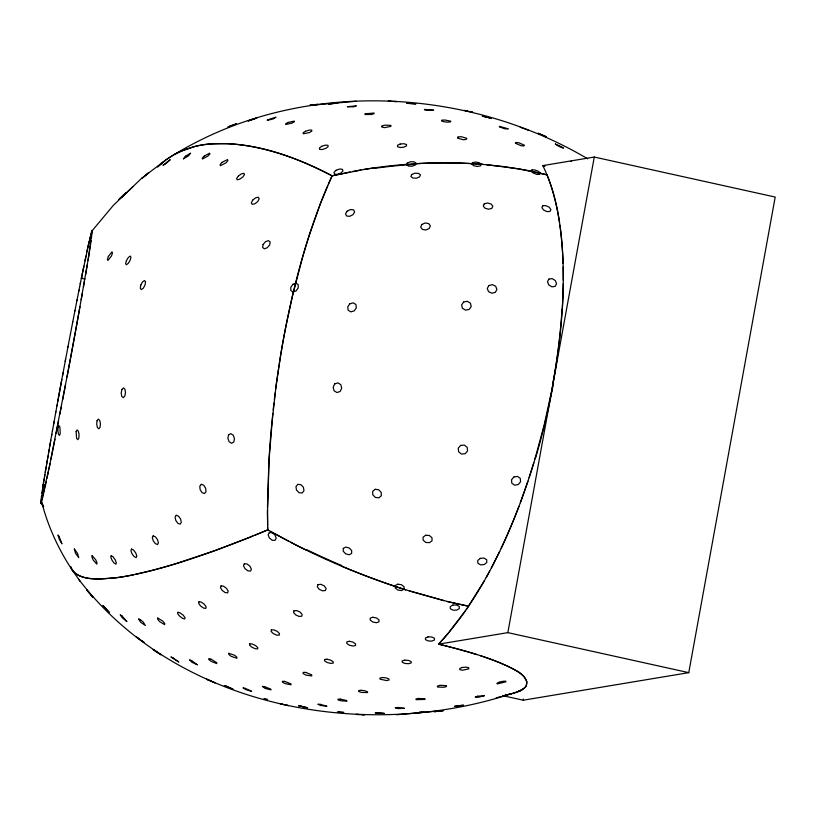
<?xml version="1.0" encoding="UTF-8"?>
<svg xmlns="http://www.w3.org/2000/svg" width="816" height="816" viewBox="0 0 816 816"><rect width="100%" height="100%" fill="white"/><g stroke="black" fill="none" stroke-linecap="round" stroke-linejoin="round"><path stroke-width="1.22" d="M563.285 280.296L563.173 266.975M267.485 507.43L268.852 462.509L272.819 413.345M563.254 283.713C562.775 317.006 559.031 350.197 553.166 382.949L507.848 632.635L438.631 644.161A534.959 164.179 -77.5 0 0 447.953 633.604L466.742 608.92L484.469 580.553M562.234 309.805C563.968 281.632 563.805 253.225 559.909 225.226M273.187 409.928L273.952 403.084M274.36 399.636L275.196 392.741M41.494 496.138L40.82 503.003L43.646 506.756L41.779 502.442C48.001 526.402 58.385 549.117 72.022 569.762C81.926 582.145 100.705 578.677 114.597 577.932A819.193 105.366 -31.4 0 0 133.681 574.75M91.484 238.17L91.973 230.948A311.712 3.59 -79.5 0 0 90.76 234.814M275.635 389.273C284.866 319.811 300.39 250.624 327.583 185.854M41.861 493.496L44.135 478.951M43.646 481.97L40.963 503.176L49.348 466.966L67.432 374.687A95.951 1.102 -79.5 0 0 78.53 314.629L88.505 257.417L92.035 230.867L88.852 242.76L80.223 283.978M43.809 481.001L46.094 467.242M44.492 476.83L44.86 474.586M88.016 260.396L89.872 248.982A218.892 2.519 -79.5 0 0 91.168 240.404M45.257 472.219L50.286 443.037M87.261 264.945L85.507 275.186M46.543 464.569L47.267 460.387M47.512 458.959L48.022 455.981M48.552 452.9L49.113 449.718M83.446 287.038L84.517 280.908M49.694 446.403L50.786 440.181M50.592 441.272L51.836 434.285M51.541 435.907L52.54 430.318M81.202 299.788L82.355 293.25M52.377 431.236L54.08 421.739M79.978 306.612L75.97 328.726A94.931 1.091 -79.5 0 1 71.502 352.94L66.983 377.063M53.581 424.514L55.886 411.743M55.784 412.304L57.151 404.828M56.947 405.94L58.14 399.432A90.26 1.04 -79.5 0 1 61.843 379.389L63.097 372.667M502.483 695.609L523.25 700.199L688.765 672.649L775.2 197.054L594.283 157.039L551.718 390.599L544.201 424.85L534.959 458.969M523.25 700.199L523.464 699.057M57.793 401.299L58.446 397.718A90.005 1.04 -79.5 0 1 61.149 383.122L61.822 379.471M62.506 375.829L65.596 359.346M65.209 361.406L68.054 346.392M67.871 347.371L70.441 333.887M62.638 399.891L65.504 384.846M70.431 333.968L72.787 321.759M59.884 414.11L61.241 407.123M72.706 322.187L75.001 310.386M74.858 311.11L77.071 299.798M56.12 433.357L58.579 420.811M76.877 300.778L79.009 290.027M79.621 286.957L80.529 282.418M78.775 291.21L79.672 286.722M54.968 439.192L50.918 459.316M85.037 279.001L81.365 278.317L83.854 266.138M50.062 463.478L48.868 469.282M84.956 260.834L85.966 256.03M48.491 471.097L46.961 478.36M86.884 251.716L89.158 241.444M46.257 481.634L42.85 496.74A311.273 3.59 -79.5 0 1 41.279 502.493L40.902 503.207M89.75 238.874L90.29 236.671M535.378 457.562C526.198 488.549 515.008 518.966 501.218 548.209M533.827 462.743L529.125 477.635M527.911 481.297L520.333 502.738M518.925 506.461C505.114 542.548 488.274 577.687 466.293 609.552M328.256 184.304L332.061 175.828L350.176 171.941M499.678 551.432L491.426 567.834M489.692 571.088L486.214 577.453M81.365 278.317L81.896 277.399M465.528 610.664L462.448 614.999M461.672 616.06L458.592 620.221M571.078 161.344L571.496 160.793M457.817 621.241L449.351 631.91M91.973 230.948L113.393 205.295L133.059 186.507M448.586 632.839L438.631 644.161C464.263 650.617 490.324 657.094 513.896 669.385A279.409 32.599 10.3 0 1 524.606 677.474L526.912 681.564L526.177 685.868A434.693 50.714 10.3 0 1 523.862 688.378L523.301 688.796M415.232 712.766L417.517 712.837M157.457 167.045L166.199 159.681L174.757 154.275C298.697 78.907 464.345 85.823 587.724 158.834M121.38 197.666L141.647 178.286L163.557 161.67M157.947 166.607L164.24 161.14A896.539 266.108 54 0 1 180.591 151.388L194.596 146.543A811.369 240.832 54 0 1 210.12 143.953L227.123 143.647A896.539 266.108 54 0 1 251.869 146.554C279.97 151.858 306.836 162.506 332.061 175.828L364.334 169.402A290.792 171.391 -0.8 0 1 375.34 167.749M337.345 711.94L343.24 712.664M523.005 689.01L518.15 691.54A451.605 52.693 10.3 0 1 504.859 695.191M174.757 154.275L184.273 149.848L192.913 146.982A819.193 243.158 54 0 1 211.997 143.8C254.164 141.658 295.188 156.58 332.061 175.828L320.729 202.643L309.784 233.621A268.913 63.526 -81.3 0 0 302.002 259.304L292.414 296.279L286.008 325.676A210.508 49.725 -81.3 0 0 280.48 356.062L275.951 386.815L271.432 427.451A268.913 63.536 -81.3 0 0 269.158 457.113L267.485 512.754L267.719 529.9L269.015 530.635M254.816 535.245L267.719 529.9L296.065 545.068A290.792 113.312 20.1 0 0 305.898 549.913M252.807 536.061C214.7 551.341 175.909 565.376 135.772 574.311M522.036 690.061L516.263 692.254L521.434 690.346M500.83 696.507L496.097 697.955M511.265 693.773C363.1 742.427 176.378 707.36 78.56 579.125M505.471 695.069L508.266 694.498A456.97 53.315 10.3 0 0 522.495 689.347C532.817 683.726 522.311 672.853 515.233 670.15C504.206 663.877 492.181 659.624 480.185 655.636M352.736 171.452L360.907 169.973M559.49 222.329C556.481 202.827 551.677 183.335 542.783 165.607L594.283 157.039M363.773 169.493C403.145 163.016 443.302 161.201 483.082 164.404M423.963 711.98L418.751 712.694M315.455 104.601C325.4 103.479 302.359 106.243 312.304 105.121M419.22 712.184L421.678 711.909M310.049 105.376L356.245 101.245M396.566 714.755L442.762 710.624M338.273 711.96L343.852 712.235M393.985 101.429C404.073 102.061 380.776 100.725 390.864 101.357M361.947 714.643C372.035 715.275 348.738 713.939 358.826 714.571M486.673 164.71L518.588 168.81L546.995 174.838C558.358 202.919 561.979 233.437 563.081 263.497M45.655 485.224L43.197 484.765L43.656 487.132M466.507 605.758L468.608 606.176L463.396 605.125A228.041 87.312 20.2 0 1 447.607 601.565L404.838 589.56A283.183 108.426 20.2 0 1 341.343 566.029M465.814 605.615L447.137 601.453M467.078 110.976C457.011 108.722 480.083 113.852 470.006 111.598M507.848 632.635L688.765 672.649M282.805 704.402C272.728 702.148 295.8 707.278 285.722 705.024M542.783 165.607L544.915 166.117M264.027 698.476L267.628 699.363M546.995 174.838L541.834 173.553A228.041 133.039 -0.9 0 0 526.004 170.146L504.308 166.658L482.113 164.322A283.183 165.209 -0.9 0 0 414.436 163.812M443.71 600.617L409.214 590.937M405.766 589.856C366.119 577.249 327.512 561.337 290.547 542.242M528.217 130.142L520.169 127.225M288.14 540.988L275.431 534.194M273.656 533.215L270.443 531.43M139.434 638.857L136.384 637L144.095 642.467L142.392 641.05M89.291 592.977L86.72 589.978L92.902 597.312L90.331 594.313M80.284 581.553L72.022 569.762L70.88 566.845M70.992 567.263C73.226 574.637 81.61 577.208 88.444 578.218A896.539 115.311 -31.4 0 0 102.908 578.85L116.229 577.728A811.369 104.356 -31.4 0 0 131.764 575.137L149.44 571.108A896.539 115.311 -31.4 0 0 176.072 563.632L214.21 550.861L248.86 537.652L267.719 529.9L267.658 527.228M267.628 525.708L267.485 509.806M438.763 644.15A126.817 14.8 10.3 0 1 476.86 654.616M542.854 165.607A146.747 17.126 10.3 0 1 544.619 166.025M553.493 382.908A227.96 70.502 -77.5 0 1 535.612 457.827M561.979 310.07A227.96 69.962 -77.5 0 1 552.932 383M375.523 168.229A300.849 175.909 -0.9 0 1 414.518 164.312M341.72 565.549A300.849 115.637 20.1 0 1 306.428 549.535M343.291 548.423L343.25 551.228L345.678 553.85L349.146 554.758L351.635 553.432L351.676 550.627L349.248 548.005L345.77 547.087L343.291 548.423M228.868 653.31L228.817 654.412L231.142 656.329L236.854 658.288L236.905 657.186L234.58 655.268L228.868 653.31M74.338 549.025L75.541 553.289L78.734 557.654L77.53 553.391L74.338 549.025M58.069 427.268L57.885 430.766L58.446 434.132L59.425 435.377L60.251 433.775L59.874 426.911L58.895 425.666L58.069 427.268M76.123 431.562L76.633 438.416L77.857 439.651L78.866 438.049L79.07 434.54L78.346 431.185L77.122 429.95L76.123 431.562M381.98 126.103L381.908 127.133L384.489 127.643L390.864 126.388L390.935 125.368L384.652 125.164L381.98 126.103M157.774 618.049L157.661 619.201L159.63 621.608L164.638 624.648L164.75 623.495L162.782 621.088L157.774 618.049M97.053 420.73L96.696 424.238L97.441 427.594L98.838 428.818L100.082 427.207L100.439 423.688L99.705 420.332L98.297 419.108L97.053 420.73M249.716 643.814L249.563 645.13L251.818 647.159L255.173 648.72L257.652 648.904L257.815 647.598L255.551 645.558L252.205 643.997L249.716 643.814M267.403 119.901L267.332 120.421L273.329 118.861L275.961 117.188L267.403 119.901M263.078 244.535L262.619 247.483L264.353 248.809L267.291 247.727L269.688 244.882L270.157 241.934L268.413 240.618L265.486 241.689L263.078 244.535M140.801 285.1L140.291 288.283L141.311 289.588L143.279 288.242L145.034 285.029L145.544 281.846L144.524 280.541L142.555 281.887L140.801 285.1M365.17 113.822L365.048 114.536L371.28 114.485L373.993 113.75L374.116 113.036L365.17 113.822M92.147 555.655L91.912 556.961L93.167 559.99L96.767 564.142L97.002 562.836L95.747 559.807L92.147 555.655M271.391 629.901L271.106 631.431L273.278 633.593L276.655 635.134L279.235 635.144L279.521 633.614L277.338 631.441L273.972 629.901L271.391 629.901M163.129 165.087L165.056 164.322L170.269 159.701L163.129 165.087M177.939 612.286L177.674 613.622L179.571 616.121L182.509 618.324L184.773 618.946L185.038 617.61L183.141 615.111L180.203 612.908L177.939 612.286M121.89 389.507L121.186 393.006L121.747 396.372L123.247 397.627L124.797 396.046L125.491 392.537L124.94 389.171L123.44 387.916L121.89 389.507M228.551 434.928L227.868 438.284L229.133 441.731L231.581 443.272L233.794 441.976L234.478 438.631L233.223 435.173L230.765 433.643L228.551 434.928M294.025 610.756L293.576 612.53L295.657 614.876L299.033 616.406L301.726 616.233L302.175 614.448L300.094 612.112L296.718 610.582L294.025 610.756M126.449 260.559L125.613 263.609L126.337 264.802L128.214 263.435L130.132 260.314L130.968 257.264L130.234 256.071L128.357 257.438L126.449 260.559M199.022 601.667L198.604 603.187L200.389 605.798L203.347 607.981L205.734 608.461L206.162 606.941L204.377 604.33L201.419 602.147L199.022 601.667M111.211 555.696L110.782 557.124L111.986 560.184L114.107 563.091L115.913 564.142L116.341 562.724L115.138 559.664L113.016 556.747L111.211 555.696M317.954 584.664L317.291 586.735L319.209 589.305L322.575 590.855L325.431 590.488L326.094 588.418L324.176 585.847L320.81 584.297L317.954 584.664M108.375 256.418L107.406 259.396L107.926 260.477L111.527 255.898L112.506 252.919L111.986 251.838L108.375 256.418M347.412 106.712L353.45 106.865L356.347 105.845L347.412 106.712M221.085 585.878L220.473 587.581L222.125 590.335L225.073 592.528L227.593 592.875L228.215 591.172L226.562 588.418L223.604 586.225L221.085 585.878M131.549 549.086L130.917 550.637L132.008 553.768L134.191 556.645L136.18 557.583L136.813 556.033L135.721 552.901L133.538 550.025L131.549 549.086M407.357 163.006L406.603 164.812L408.643 166.127L412.274 166.189L415.375 164.954L416.119 163.149L414.079 161.833L410.448 161.772L407.357 163.006M411.703 174.512L410.876 176.511L412.845 178.031L416.456 178.184L419.597 176.878L420.434 174.879L418.465 173.359L414.844 173.206L411.703 174.512M421.882 224.441L420.699 227.103L422.351 229.398L425.86 230L429.175 228.541L430.358 225.889L428.706 223.584L425.197 222.982L421.882 224.441M244.351 563.734L243.494 565.641L244.943 568.579L247.86 570.823L250.532 571.067L251.389 569.16L249.941 566.222L247.024 563.978L244.351 563.734M484.276 203.816L483.245 205.989L485.03 208.223L488.58 209.222L491.813 208.396L492.844 206.224L491.059 203.99L487.509 202.99L484.276 203.816M334.723 383.918L333.142 387.192L334.06 390.762L336.957 392.537L340.129 391.486L341.71 388.212L340.782 384.642L337.895 382.857L334.723 383.918M472.535 162.629L471.791 164.179L473.831 165.77L477.452 166.464L480.542 165.862L481.297 164.312L479.257 162.731L475.636 162.027L472.535 162.629M542.783 205.775L541.875 207.611L543.609 210.028L546.985 211.619L550.004 211.446L550.922 209.61L549.178 207.193L545.812 205.601L542.783 205.775M153.163 535.908L152.296 537.581L153.235 540.794L155.407 543.67L157.559 544.537L158.416 542.864L157.488 539.641L155.305 536.765L153.163 535.908M548.882 279.092L547.516 281.724L548.791 284.947L551.963 286.865L555.186 286.355L556.563 283.723L555.288 280.51L552.106 278.593L548.882 279.092M252.756 200.073L251.308 202.786L252.164 204.337L254.837 203.806L257.754 201.511L259.213 198.798L258.346 197.248L255.673 197.778L252.756 200.073M531.971 169.891L531.287 171.156L533.256 173.012L536.724 174.369L539.651 174.43L540.335 173.155L538.366 171.309L534.898 169.952L531.971 169.891M488.825 285.59L487.264 288.497L488.539 291.669L491.895 293.25L495.363 292.312L496.924 289.394L495.659 286.222L492.303 284.641L488.825 285.59M458.031 137.047L457.46 138.108L463.304 139.75L466.303 139.363L466.874 138.302L461.03 136.66L458.031 137.047M248.217 120.931L256.703 118.045L248.217 120.931M269.341 532.603L268.138 534.725L269.29 537.877L272.136 540.223L274.992 540.386L276.196 538.264L275.043 535.112L272.197 532.766L269.341 532.603M347.188 211.16L345.535 213.833L346.545 215.975L349.625 216.332L352.971 214.7L354.623 212.027L353.614 209.885L350.533 209.528L347.188 211.16M176.205 515.314L175.073 517.089L175.777 520.424L177.878 523.352L180.173 524.158L181.295 522.383L180.601 519.058L178.49 516.13L176.205 515.314M441.966 120.227L441.497 120.931L443.771 121.727L447.454 122.135L450.381 121.921L450.85 121.207L444.893 120.013L441.966 120.227M141.851 178.459L148.696 172.706L141.851 178.459M515.865 142.463L515.355 143.218L521.036 145.707L523.892 145.982L524.402 145.228L518.731 142.729L515.865 142.463M349.87 303.797L347.738 306.847L348.126 310.182L350.788 311.865L354.185 310.906L356.317 307.867L355.929 304.521L353.257 302.838L349.87 303.797M463.651 302.002L461.632 304.878L462.417 308.244L465.548 310.131L469.19 309.427L471.209 306.551L470.424 303.185L467.293 301.308L463.651 302.002M292.934 284.254L290.782 287.293L290.812 290.506L292.995 292.016L296.065 290.935L298.228 287.895L298.197 284.682L296.004 283.172L292.934 284.254M238.354 176.042L236.609 178.48L237.181 179.785L239.72 179.194L242.76 177.052L244.504 174.614L243.933 173.308L241.383 173.9L238.354 176.042M201.277 484.347L199.798 486.203L200.134 489.651L202.082 492.68L204.51 493.517L205.989 491.66L205.652 488.213L203.704 485.183L201.277 484.347M297.769 484.367L295.963 486.622L296.494 490.079L299.064 492.721L302.165 492.997L303.97 490.742L303.43 487.285L300.859 484.643L297.769 484.367M460.601 445.414L458.245 448.198L458.623 451.778L461.509 454.063L465.222 453.706L467.568 450.922L467.191 447.341L464.304 445.057L460.601 445.414M513.886 476.993L511.52 479.788L511.795 483.174L514.57 485.163L518.201 484.592L520.567 481.787L520.282 478.4L517.517 476.411L513.886 476.993M222.003 162.353L220.085 164.587L220.442 165.668L225.95 162.894L227.868 160.67L227.511 159.579L222.003 162.353M328.848 104.02L337.763 103.02L328.848 104.02M424.81 109.405L424.422 109.823L426.758 110.354L433.724 110.18L424.81 109.405M120.564 197.798L118.952 199.471L125.705 192.994L120.564 197.798M499.647 126.409L499.229 126.837L505.043 128.846L508.276 128.836L499.647 126.409M204.286 156.05L202.246 158.131L202.439 159.008L207.835 156.091L209.875 154.01L209.681 153.143L204.286 156.05M336.1 170.269L333.989 172.37L334.499 174.073L337.334 174.369L340.833 173.104L342.944 170.993L342.434 169.3L339.599 168.994L336.1 170.269M185.385 156.305L183.314 158.947L188.537 155.785L190.607 153.153L185.385 156.305M375.125 489.304L372.677 491.375L372.759 494.731L375.329 497.403L378.869 497.831L381.317 495.761L381.225 492.405L378.665 489.733L375.125 489.304M480.308 558.358L477.748 560.47L477.839 563.162L480.522 564.856L484.235 564.57L486.795 562.469L486.703 559.776L484.021 558.073L480.308 558.358M425.595 535.255L423.045 537.224L423.137 540.202L425.819 542.456L429.512 542.66L432.062 540.702L431.97 537.713L429.287 535.469L425.595 535.255M321.688 146.319L319.382 148.073L319.648 149.399L322.34 149.512L325.88 148.349L328.185 146.594L327.91 145.268L325.217 145.156L321.688 146.319M406.766 103.285L415.721 103.877L406.766 103.285M555.359 144.034C559.888 147.829 571.465 150.98 555.359 144.034M305.551 131.243L303.124 132.743L303.246 133.763L309.397 132.6L311.824 131.09L311.702 130.07L309.101 130.132L305.551 131.243M452.86 605.054L450.259 606.594L450.31 608.705L452.982 610.174L456.705 610.123L459.306 608.593L459.255 606.472L456.583 605.003L452.86 605.054M397.78 584.205L395.219 585.551L395.24 587.969L397.851 590.05L401.513 590.56L404.073 589.213L404.053 586.786L401.441 584.715L397.78 584.205M288.232 122.431L285.733 123.736L285.743 124.491L291.822 123.155L294.321 121.839L294.311 121.084L288.232 122.431M400.126 144.044L397.525 145.279L397.545 146.707L400.187 147.492L403.9 147.166L406.501 145.931L406.48 144.503L403.838 143.718L400.126 144.044M499.229 682.207L496.924 683.288L497.27 683.92L505.991 681.788L505.645 681.146L502.84 681.319L499.229 682.207M482.389 116.117L491.089 118.269L482.389 116.117M428.033 636.868L425.452 637.969L425.513 639.662L428.186 640.948L431.909 641.08L434.489 639.979L434.428 638.285L431.756 637L428.033 636.868M462.315 667.468L459.755 668.518L459.836 669.681L462.519 670.252L468.792 668.845L468.71 667.692L466.028 667.121L462.315 667.468M230.214 126.092L227.919 126.98L236.548 123.746L230.214 126.092M372.769 617.253L370.219 618.151L370.24 620.129L372.83 622.016L376.462 622.72L379.012 621.812L378.981 619.834L376.4 617.947L372.769 617.253M477.656 696.211L475.279 697.037L478.36 697.262L484.378 695.722L477.656 696.211M404.736 660.144L402.166 660.919L402.257 662.296L404.94 663.449L408.653 663.704L411.213 662.929L411.131 661.552L408.439 660.399L404.736 660.144M439.957 685.338L437.407 686.113L437.529 687.011L443.965 687.286L446.505 686.511L446.393 685.613L439.957 685.338M456.868 705.83L454.451 706.411L463.57 705.208L456.868 705.83M349.35 641.294L346.82 641.876L346.861 643.508L349.442 645.242L353.053 646.058L355.572 645.487L355.531 643.844L352.951 642.11L349.35 641.294M418.373 698.455L415.905 698.996L416.14 699.669L425.116 699.414L424.881 698.741L418.373 698.455M382.48 677.525L379.95 678.045L380.062 679.157L386.458 680.564L388.997 680.044L388.885 678.932L386.182 677.892L382.48 677.525M436.825 711.358L434.377 711.715L443.496 710.563L436.825 711.358M397.657 707.482L395.189 707.809L398.208 708.604L404.399 708.288L397.657 707.482M327.012 659.216L324.523 659.532L324.584 660.889L327.175 662.49L330.755 663.398L333.254 663.082L333.183 661.725L330.602 660.124L327.012 659.216M361.07 690.295L358.561 690.591L358.703 691.478L361.417 692.427L367.608 692.59L367.465 691.713L364.752 690.754L361.07 690.295M377.614 712.786L375.156 712.898L384.356 713.408L377.614 712.786M340.364 699.128L337.885 699.22L338.059 699.893L340.782 700.76L346.933 701.219L346.759 700.536L340.364 699.128M305.623 672.374L303.113 672.435L303.134 673.526L305.674 675.016L311.753 675.964L311.732 674.863L305.623 672.374M320.3 704.351L317.863 704.249L320.81 705.514L326.91 706.248L320.3 704.351M284.835 681.431L282.387 681.299L282.479 682.196L285.049 683.573L291.057 684.777L290.965 683.89L284.835 681.431M300.88 706.085L298.472 705.779L307.52 707.778L300.88 706.085M264.731 686.735L262.354 686.419L265.108 688.408L271.024 689.867L270.861 689.173L264.731 686.735M538.162 133.273L546.404 136.802L538.162 133.273M206.672 679.249L214.924 682.778L206.672 679.249M245.3 688.378L242.984 687.868L245.83 689.581L251.644 691.336L245.3 688.378M211.069 659.185L208.784 658.645L208.835 659.563L211.211 661.388L216.791 663.602L216.73 662.684L211.069 659.185M226.532 686.287L224.298 685.552L232.937 689.081L226.532 686.287M191.638 660.603L189.455 659.869L192.025 662.347L197.452 664.856L191.638 660.603M172.951 657.88L170.901 656.941L178.837 662.031L172.951 657.88M140.495 619.813L138.536 618.854L140.587 622.19L145.36 625.505L143.3 622.159L140.495 619.813M155.06 650.74L153.163 649.577L161.007 654.82L155.06 650.74M121.992 615.937L120.207 614.795L122.431 617.967L126.919 621.578L121.992 615.937M104.428 606.9L102.857 605.554L109.375 612.561L104.428 606.9M59.027 536.408L57.977 535L59.293 539.254L61.945 543.844L59.027 536.408"/></g></svg>
